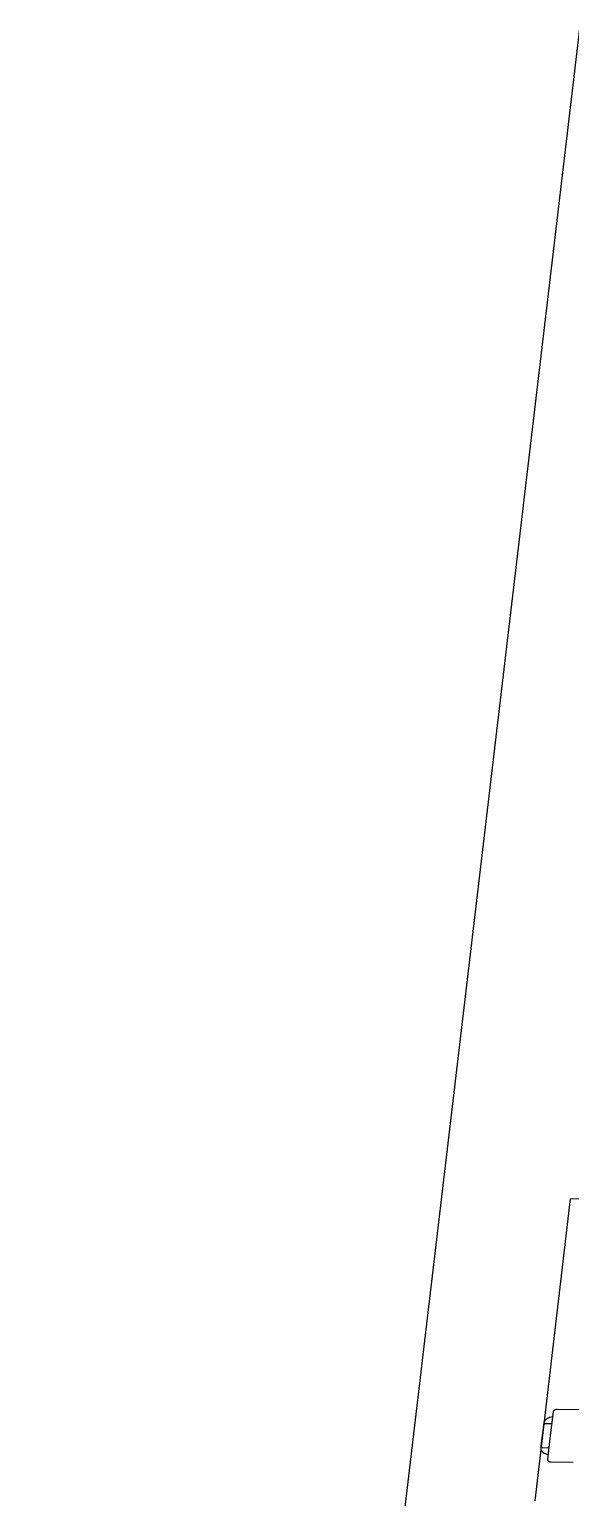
# Model space of a CAD drawing. Extents: x -68 to 264, y 51 to 115.
# Drawn here: x -64.64 to -62.73, y 77.84 to 83.03 of the extents above; entities that cross this region are included whole.
import ezdxf

# ---------------------------------------------------------------- set-up
doc = ezdxf.new("R2010")
doc.units = 0
doc.layers.get('0').update_dxf_attribs({"linetype": 'CONTINUOUS'})

msp = doc.modelspace()

# ---------------------------------------------------------------- linework, layer by layer
for p, q in [((-62.0331, 88.6589), (-64.6411, 66.565)), ((-62.1089, 88.0166), (-64.6411, 66.565)), ((-62.73, 78.8948), (-62.8551, 77.8285)), ((-61.0243, 78.8671), (-62.73, 78.8948)), ((-62.8146, 78.1166), (-62.8132, 78.1177)), ((-62.8132, 78.1177), (-62.8117, 78.1188)), ((-62.8117, 78.1188), (-62.8101, 78.1199)), ((-62.8101, 78.1199), (-62.8084, 78.1208)), ((-62.8084, 78.1208), (-62.8066, 78.1217)), ((-62.8066, 78.1217), (-62.8048, 78.1225)), ((-62.8048, 78.1225), (-62.8029, 78.1232)), ((-62.8029, 78.1232), (-62.7917, 78.1263)), ((-62.7996, 78.0585), (-62.7898, 78.1422)), ((-62.7898, 78.1429), (-62.7896, 78.1435)), ((-62.7898, 78.1422), (-62.7898, 78.1429)), ((-62.7896, 78.1435), (-62.7895, 78.1441)), ((-62.7895, 78.1441), (-62.7892, 78.1447)), ((-62.7892, 78.1447), (-62.7889, 78.1454)), ((-62.7889, 78.1454), (-62.7886, 78.1459)), ((-62.7886, 78.1459), (-62.7882, 78.1465)), ((-62.7882, 78.1465), (-62.7878, 78.1471)), ((-62.7878, 78.1471), (-62.7873, 78.1476)), ((-62.7873, 78.1476), (-62.7868, 78.1481)), ((-62.7868, 78.1481), (-62.7862, 78.1486)), ((-62.7862, 78.1486), (-62.7856, 78.1491)), ((-62.7856, 78.1491), (-62.7849, 78.1495)), ((-62.7849, 78.1495), (-62.7842, 78.15)), ((-62.7842, 78.15), (-62.7835, 78.1503)), ((-62.7835, 78.1503), (-62.7828, 78.1507)), ((-62.7828, 78.1507), (-62.782, 78.151)), ((-62.782, 78.151), (-62.7812, 78.1513)), ((-62.7812, 78.1513), (-62.7804, 78.1515)), ((-62.7804, 78.1515), (-62.7796, 78.1517)), ((-62.7796, 78.1517), (-62.7787, 78.1519)), ((-62.7787, 78.1519), (-62.7779, 78.152)), ((-62.7779, 78.152), (-62.777, 78.1521)), ((-62.777, 78.1521), (-62.7761, 78.1521)), ((-62.7761, 78.1521), (-62.6976, 78.1508)), ((-62.8281, 78.059), (-62.8238, 78.0958)), ((-62.8238, 78.0958), (-62.8228, 78.1042)), ((-62.8238, 78.0958), (-62.8237, 78.0962)), ((-62.8237, 78.0962), (-62.8236, 78.0966)), ((-62.8236, 78.0966), (-62.8235, 78.097)), ((-62.8235, 78.097), (-62.8233, 78.0973)), ((-62.8233, 78.0973), (-62.8231, 78.0977)), ((-62.8231, 78.0977), (-62.8229, 78.0981)), ((-62.8229, 78.0981), (-62.8226, 78.0984)), ((-62.8228, 78.1042), (-62.8224, 78.1057)), ((-62.8226, 78.0984), (-62.8223, 78.0987)), ((-62.8224, 78.1057), (-62.8218, 78.1072)), ((-62.8223, 78.0987), (-62.822, 78.099)), ((-62.822, 78.099), (-62.8217, 78.0993)), ((-62.8218, 78.1072), (-62.8211, 78.1086)), ((-62.8217, 78.0993), (-62.8213, 78.0996)), ((-62.8213, 78.0996), (-62.8209, 78.0999)), ((-62.8211, 78.1086), (-62.8203, 78.1101)), ((-62.8209, 78.0999), (-62.8205, 78.1002)), ((-62.8205, 78.1002), (-62.8201, 78.1004)), ((-62.8203, 78.1101), (-62.8194, 78.1115)), ((-62.8201, 78.1004), (-62.8196, 78.1006)), ((-62.8196, 78.1006), (-62.8192, 78.1008)), ((-62.8194, 78.1115), (-62.8184, 78.1128)), ((-62.8192, 78.1008), (-62.8187, 78.101)), ((-62.8187, 78.101), (-62.8182, 78.1011)), ((-62.8184, 78.1128), (-62.8172, 78.1141)), ((-62.8182, 78.1011), (-62.8177, 78.1013)), ((-62.8177, 78.1013), (-62.8172, 78.1014)), ((-62.8172, 78.1141), (-62.816, 78.1154)), ((-62.8172, 78.1014), (-62.8167, 78.1015)), ((-62.8167, 78.1015), (-62.8162, 78.1015)), ((-62.8162, 78.1015), (-62.8157, 78.1016)), ((-62.816, 78.1154), (-62.8146, 78.1166)), ((-62.8157, 78.1016), (-62.8151, 78.1016)), ((-62.8151, 78.1016), (-62.7946, 78.1012)), ((-62.8334, 78.0138), (-62.8324, 78.0222)), ((-62.8333, 78.0123), (-62.8334, 78.0138)), ((-62.8324, 78.0222), (-62.8325, 78.0218)), ((-62.8325, 78.0218), (-62.8324, 78.0214)), ((-62.8324, 78.0222), (-62.8281, 78.059)), ((-62.8324, 78.0214), (-62.8324, 78.0211)), ((-62.8324, 78.0211), (-62.8323, 78.0207)), ((-62.8323, 78.0207), (-62.8322, 78.0203)), ((-62.8322, 78.0203), (-62.8321, 78.02)), ((-62.8321, 78.02), (-62.8319, 78.0196)), ((-62.8319, 78.0196), (-62.8317, 78.0193)), ((-62.8317, 78.0193), (-62.8314, 78.0189)), ((-62.8314, 78.0189), (-62.8312, 78.0186)), ((-62.8312, 78.0186), (-62.8309, 78.0183)), ((-62.8309, 78.0183), (-62.8305, 78.0181)), ((-62.8305, 78.0181), (-62.8302, 78.0178)), ((-62.8302, 78.0178), (-62.8298, 78.0175)), ((-62.8298, 78.0175), (-62.8294, 78.0173)), ((-62.8294, 78.0173), (-62.829, 78.0171)), ((-62.829, 78.0171), (-62.8286, 78.0169)), ((-62.8286, 78.0169), (-62.8281, 78.0167)), ((-62.8281, 78.0167), (-62.8277, 78.0166)), ((-62.8277, 78.0166), (-62.8272, 78.0165)), ((-62.8272, 78.0165), (-62.8267, 78.0164)), ((-62.8267, 78.0164), (-62.8262, 78.0163)), ((-62.8262, 78.0163), (-62.8257, 78.0162)), ((-62.8257, 78.0162), (-62.8252, 78.0162)), ((-62.8252, 78.0162), (-62.8046, 78.0158)), ((-62.8095, 77.9748), (-62.7996, 78.0585)), ((-62.8331, 78.0108), (-62.8333, 78.0123)), ((-62.8328, 78.0094), (-62.8331, 78.0108)), ((-62.8323, 78.0079), (-62.8328, 78.0094)), ((-62.8317, 78.0065), (-62.8323, 78.0079)), ((-62.831, 78.0051), (-62.8317, 78.0065)), ((-62.8302, 78.0038), (-62.831, 78.0051)), ((-62.8292, 78.0025), (-62.8302, 78.0038)), ((-62.8282, 78.0012), (-62.8292, 78.0025)), ((-62.827, 78), (-62.8282, 78.0012)), ((-62.8258, 77.9989), (-62.827, 78)), ((-62.8244, 77.9978), (-62.8258, 77.9989)), ((-62.8229, 77.9968), (-62.8244, 77.9978)), ((-62.8214, 77.9959), (-62.8229, 77.9968)), ((-62.8197, 77.9951), (-62.8214, 77.9959)), ((-62.818, 77.9942), (-62.8197, 77.9951)), ((-62.8076, 77.9907), (-62.818, 77.9942)), ((-62.8096, 77.9742), (-62.8095, 77.9748)), ((-62.8096, 77.9736), (-62.8096, 77.9742)), ((-62.8096, 77.973), (-62.8096, 77.9736)), ((-62.8095, 77.9723), (-62.8096, 77.973)), ((-62.8093, 77.9717), (-62.8095, 77.9723)), ((-62.8091, 77.9711), (-62.8093, 77.9717)), ((-62.8089, 77.9705), (-62.8091, 77.9711)), ((-62.8086, 77.97), (-62.8089, 77.9705)), ((-62.8082, 77.9694), (-62.8086, 77.97)), ((-62.8078, 77.9689), (-62.8082, 77.9694)), ((-62.8074, 77.9684), (-62.8078, 77.9689)), ((-62.8068, 77.9679), (-62.8074, 77.9684)), ((-62.8063, 77.9674), (-62.8068, 77.9679)), ((-62.8057, 77.967), (-62.8063, 77.9674)), ((-62.8051, 77.9666), (-62.8057, 77.967)), ((-62.8044, 77.9662), (-62.8051, 77.9666)), ((-62.8037, 77.9659), (-62.8044, 77.9662)), ((-62.803, 77.9656), (-62.8037, 77.9659)), ((-62.8022, 77.9653), (-62.803, 77.9656)), ((-62.8015, 77.9651), (-62.8022, 77.9653)), ((-62.8007, 77.9649), (-62.8015, 77.9651)), ((-62.7998, 77.9648), (-62.8007, 77.9649)), ((-62.799, 77.9647), (-62.7998, 77.9648)), ((-62.7981, 77.9646), (-62.799, 77.9647)), ((-62.7195, 77.9633), (-62.7981, 77.9646))]:
    msp.add_line(p, q)

doc.saveas('drawing.dxf')
